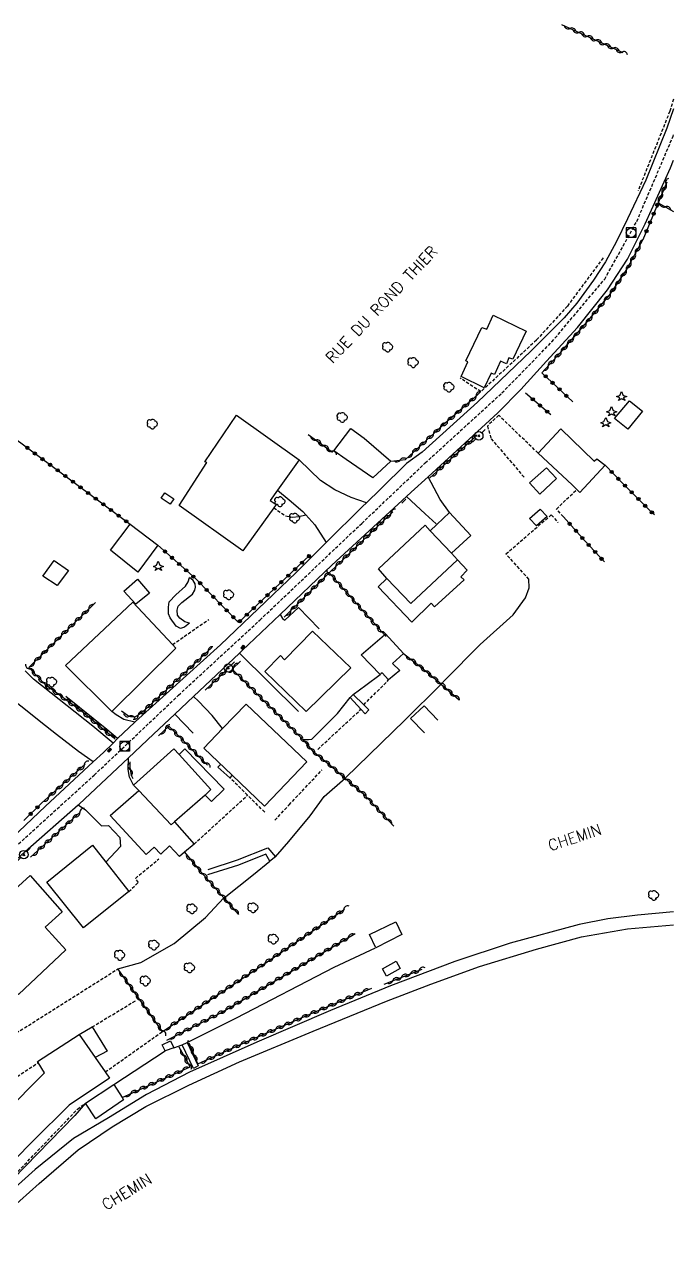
# Model space of a CAD drawing. Header units: millimetres. Extents: x 267000 to 268000, y 124999 to 126000.
# Drawn here: x 267897.3 to 268000, y 125449.9 to 125643 of the extents above; entities that cross this region are included whole.
import ezdxf
from ezdxf.enums import TextEntityAlignment as Align

# ---------------------------------------------------------------- set-up
doc = ezdxf.new("R2010")
doc.units = ezdxf.units.MM
doc.linetypes.add('DASHED', pattern=[0.75, 0.5, -0.25])
doc.layers.get('0').update_dxf_attribs({"linetype": 'CONTINUOUS'})
for name, color, linetype in [('W0001', 6, 'DASHED'), ('W0008', 7, 'CONTINUOUS'), ('W0010', 4, 'CONTINUOUS'), ('W0017', 7, 'CONTINUOUS'), ('W0071', 7, 'CONTINUOUS'), ('W0101', 7, 'CONTINUOUS'), ('W0104', 1, 'CONTINUOUS'), ('W0105', 7, 'CONTINUOUS'), ('W0112', 1, 'DASHED'), ('W0211', 2, 'CONTINUOUS'), ('W0214', 2, 'CONTINUOUS'), ('W0300', 7, 'CONTINUOUS'), ('W0303', 7, 'CONTINUOUS'), ('W0310', 3, 'CONTINUOUS'), ('W0323', 7, 'CONTINUOUS'), ('W0401', 7, 'CONTINUOUS'), ('W0420', 7, 'CONTINUOUS'), ('W0473', 7, 'CONTINUOUS'), ('W0989', 7, 'CONTINUOUS')]:
    doc.layers.add(name, color=color, linetype=linetype)
doc.styles.get("Standard").update_dxf_attribs({"font": 'romans.shx', "width": 0.85})

# ---------------------------------------------------------------- blocks, each defined once
blk = doc.blocks.new('T401')
for p, q in [((-0.3, 0.3), (0, 0.3)), ((-0.3, -0.25), (-0.3, 0.3)), ((-0.3, 0.15), (0, 0.15)), ((-0.3, 0), (0, 0)), ((0, 0.3), (0, -0.25)), ((-0.3, -0.15), (0, -0.15)), ((-0.3, -0.25), (-0.3, -0.3)), ((-0.3, -0.3), (0, -0.3)), ((0, -0.3), (0, -0.25))]:
    blk.add_line(p, q)
blk = doc.blocks.new('T300')
for p, q in [((-0.8, 0.51), (-0.86, 0.34)), ((-0.86, 0.34), (-0.86, 0.17)), ((-0.86, 0.17), (-0.74, 0.06)), ((-0.69, 0.63), (-0.8, 0.51)), ((-0.8, -0.06), (-0.74, 0.06)), ((-0.74, 0.06), (-0.69, 0.11)), ((-0.57, 0.69), (-0.69, 0.63)), ((-0.46, 0.69), (-0.57, 0.69)), ((-0.29, 0.63), (-0.46, 0.69)), ((-0.29, 0.63), (-0.17, 0.74)), ((-0.23, 0.57), (-0.29, 0.63)), ((-0.17, 0.74), (-0.06, 0.8)), ((-0.06, 0.8), (0.06, 0.8)), ((0.06, 0.8), (0.23, 0.74)), ((0.23, 0.74), (0.34, 0.63)), ((0.34, 0.63), (0.4, 0.51)), ((0.46, 0.46), (0.34, 0.46)), ((0.4, 0.51), (0.4, 0.46)), ((0.57, 0.4), (0.46, 0.46)), ((0.57, 0.4), (0.69, 0.29)), ((0.69, 0.29), (0.74, 0.17)), ((0.74, 0.06), (0.69, -0.17)), ((0.74, 0.17), (0.74, 0.06)), ((-0.8, -0.17), (-0.8, -0.06)), ((-0.8, -0.23), (-0.8, -0.17)), ((-0.74, -0.34), (-0.8, -0.23)), ((-0.69, -0.4), (-0.74, -0.34)), ((-0.51, -0.46), (-0.69, -0.4)), ((-0.4, -0.46), (-0.51, -0.46)), ((-0.4, -0.46), (-0.34, -0.46)), ((-0.34, -0.46), (-0.34, -0.4)), ((-0.34, -0.51), (-0.34, -0.46)), ((-0.29, -0.63), (-0.34, -0.51)), ((-0.17, -0.74), (-0.29, -0.63)), ((-0.06, -0.8), (-0.17, -0.74)), ((0.06, -0.8), (-0.06, -0.8)), ((0.17, -0.74), (0.06, -0.8)), ((0.23, -0.69), (0.17, -0.74)), ((0.29, -0.46), (0.23, -0.46)), ((0.29, -0.63), (0.23, -0.69)), ((0.46, -0.4), (0.29, -0.46)), ((0.34, -0.51), (0.29, -0.63)), ((0.34, -0.51), (0.34, -0.46)), ((0.57, -0.34), (0.46, -0.4)), ((0.63, -0.29), (0.57, -0.34)), ((0.69, -0.17), (0.63, -0.29))]:
    blk.add_line(p, q)
blk = doc.blocks.new('T303')
for p, q in [((-0.77, 0), (-0.28, 0.21)), ((-0.28, -0.21), (-0.77, 0)), ((-0.28, 0.21), (0, 0.83)), ((0, 0.83), (0.28, 0.21)), ((0.28, 0.21), (0.83, 0)), ((0.83, 0), (0.28, -0.21)), ((-0.49, -0.63), (-0.28, -0.21)), ((0, -0.35), (-0.49, -0.63)), ((0.56, -0.63), (0, -0.35)), ((0.28, -0.21), (0.56, -0.63))]:
    blk.add_line(p, q)
blk = doc.blocks.new('T420')
for p, q in [((0.75, 0.75), (-0.75, 0.75)), ((-0.75, 0.75), (-0.75, -0.75)), ((0.75, 0.75), (0.75, -0.75)), ((0.75, -0.75), (-0.75, -0.75))]:
    blk.add_line(p, q)
blk.add_ellipse((0, 0), major_axis=(-0.53, 0.53), ratio=1, start_param=3.926991, end_param=10.210176)
blk = doc.blocks.new('T473')
for p, q in [((-0.166667, 0.166667), (0.166667, -0.166667)), ((-0.166667, -0.166667), (0.166667, 0.166667)), ((0.500001, 0.500001), (1.000002, 1.000002)), ((-1.000002, -1.000002), (-0.500001, -0.500001))]:
    blk.add_line(p, q)
blk.add_ellipse((0, 0), major_axis=(0.471405, 0.471405), ratio=1, start_param=5.4977871438, end_param=11.780972451)
blk = doc.blocks.new('t323o')
at = {"color": 0, "linetype": 'Continuous'}
for radius in [0.25, 0.15]:
    blk.add_circle((0, 0), radius, dxfattribs=at)
blk = doc.blocks.new('t310o')
at = {"color": 0, "linetype": 'Continuous'}
for centre, start, end in [((-0.5, 0.38), 216.8699, 323.1304), ((0.5, -0.37), 36.8699, 143.1303)]:
    blk.add_arc(centre, 0.625, start, end, dxfattribs=at)

msp = doc.modelspace()

# ---------------------------------------------------------------- linework, layer by layer
at = {"layer": 'W0001'}
msp.add_lwpolyline([(267820.25, 125467.9), (267832.87, 125458.76), (267842.36, 125452.07), (267850.01, 125461.84), (267862.57, 125478.13), (267873.75, 125491.28), (267884.27, 125501.91), (267895.85, 125512.92), (267908.36, 125524.31), (267921.7, 125536.94), (267934.57, 125548.82), (267950.68, 125564.11), (267960.72, 125573.66), (267972.86, 125584.73), (267980.76, 125592.82), (267989.1, 125602.71), (267994.19, 125611.86), (267999.93, 125625.34), (268000, 125625.53)], dxfattribs=at)
at = {"layer": 'W0008'}
for points in [[(268000, 125629.67), (267998.92, 125626.6), (267995.6, 125618.39), (267992.73, 125612.24), (267990.95, 125608.68), (267989.23, 125605.44), (267987.35, 125602.57), (267984.71, 125598.92), (267982.67, 125596.58), (267977.41, 125591.35), (267968.99, 125583.29), (267960.25, 125575.37), (267957.76, 125573.56), (267953.64, 125569.54), (267951.41, 125567.36), (267950.8, 125566.77), (267945.07, 125561.08), (267940.25, 125556.31), (267928.34, 125544.91), (267914.87, 125532.78), (267914.78, 125532.69), (267912.07, 125530.07), (267911.34, 125529.35), (267909.81, 125527.88), (267908.22, 125526.39), (267900.66, 125519.37), (267890.02, 125509.34)], [(267887.69, 125503.28), (267897.42, 125512.22), (267905.85, 125519.58), (267905.99, 125519.71), (267913.77, 125527.02), (267917.76, 125530.77), (267921.11, 125533.92), (267924.09, 125536.73), (267931.35, 125543.57), (267931.79, 125543.99), (267937.78, 125549.7), (267945.96, 125557.51), (267957.78, 125568.36), (267958.49, 125569.02), (267961.18, 125571.48), (267972.18, 125581.56), (267975.84, 125585.29), (267979.88, 125589.74), (267984.81, 125595.1), (267989.53, 125601.04), (267992.72, 125605.87), (267995.52, 125611.45), (267999.53, 125620.32), (268000, 125621.52)]]:
    msp.add_lwpolyline(points, dxfattribs=at)
at = {"layer": 'W0010'}
msp.add_lwpolyline([(267907, 125472.46), (267905.29, 125470.49), (267895.47, 125460.41), (267889.61, 125454.42)], dxfattribs=at)
at = {"layer": 'W0017'}
for points in [[(267951.41, 125567.36), (267949.01, 125568.18), (267946.43, 125569.39), (267944.15, 125570.9), (267940.77, 125574.14)], [(267964.58, 125565.84), (267963.1, 125567.89), (267961.18, 125571.48)], [(267937.32, 125569.35), (267937.34, 125569.34), (267939.18, 125567.81), (267941.36, 125565.98), (267941.84, 125565.45), (267943.27, 125563.88), (267945.07, 125561.08)], [(267957.78, 125568.36), (267960.71, 125565.63), (267962.45, 125564.03)], [(267937.78, 125549.7), (267938.13, 125549.04), (267938.52, 125548.81), (267940.65, 125550.8), (267943.93, 125547.44)], [(267931.35, 125543.57), (267940.66, 125534.38)], [(267911.34, 125529.35), (267908.15, 125532.02), (267898.77, 125539.47), (267897.47, 125540.77)], [(267908.22, 125526.39), (267905.87, 125528.06), (267902.41, 125530.74), (267899.91, 125532.68), (267897.48, 125534.62), (267895.28, 125536.38)], [(267912.07, 125530.07), (267910.38, 125531.53), (267903.87, 125536.74)], [(267928.67, 125531.66), (267927, 125533.75), (267924.85, 125536.01), (267924.09, 125536.73)], [(267914.78, 125532.69), (267913.07, 125533.1), (267911.86, 125533.84), (267911.14, 125534.38)], [(267921.11, 125533.92), (267924, 125530.96)], [(267914.59, 125522.74), (267913.95, 125523.97), (267913.74, 125525.21), (267913.77, 125527.02)], [(267905.85, 125519.58), (267907.01, 125518.84), (267909.52, 125516.31), (267910.64, 125516.32), (267912.44, 125514.46), (267912.51, 125513.02), (267910.19, 125510.53)]]:
    msp.add_lwpolyline(points, dxfattribs=at)
at = {"layer": 'W0071'}
for points in [[(268000, 125502.68), (267994.27, 125502.17), (267989.61, 125501.56), (267985.05, 125500.68), (267974.16, 125497.72), (267965.41, 125494.82), (267955.23, 125491), (267945.74, 125487.09), (267934.07, 125482.08), (267923.42, 125477.32), (267916.65, 125473.79), (267910.6, 125470.13), (267905.08, 125466.85), (267899.01, 125461.94), (267891.57, 125455.29), (267884.68, 125448.6)], [(267885.42, 125446.32), (267891.95, 125452.86), (267899.65, 125459.74), (267905.83, 125465.07), (267911.23, 125468.71), (267916.55, 125471.9), (267923.35, 125475.29), (267931.37, 125478.99), (267943, 125483.8), (267954.57, 125488.55), (267961.62, 125491.25), (267969.32, 125494.07), (267978.3, 125496.8), (267985.44, 125498.74), (267992.72, 125500), (268000, 125500.64)]]:
    msp.add_lwpolyline(points, dxfattribs=at)
at = {"layer": 'W0101'}
for points in [[(267931.88, 125559.75), (267921.8, 125566.94), (267926.17, 125573.71), (267925.86, 125573.86), (267930.86, 125581.2), (267940.77, 125574.14), (267937.34, 125569.34), (267936.18, 125567.72), (267937.13, 125567.08), (267936.76, 125566.57)], [(267926.17, 125573.71), (267926.17, 125573.71)], [(267958.46, 125551.45), (267954.67, 125555.4), (267953.35, 125556.9), (267960.7, 125563.82), (267961.52, 125562.94), (267964.9, 125559.38), (267965.81, 125558.36)], [(267911.14, 125534.38), (267903.83, 125541.61), (267914.48, 125551.67), (267920.77, 125544.95), (267921.3, 125544.39)], [(267941.88, 125534.34), (267935.34, 125540.67), (267937.81, 125543.21), (267938.48, 125542.55), (267942.91, 125547.05), (267948.93, 125541.29)], [(267935.32, 125519.42), (267930.19, 125524.32), (267925.72, 125528.59), (267928.67, 125531.66), (267932.38, 125535.51), (267941.98, 125526.42)], [(267920.54, 125516.43), (267915.44, 125521.85), (267914.59, 125522.74), (267920.97, 125528.47), (267921.79, 125527.57), (267926.82, 125522.05), (267925.9, 125521.15), (267921.09, 125516.93)], [(267906.69, 125500.16), (267900.88, 125507.39), (267908.08, 125513.23), (267910.19, 125510.53), (267913.82, 125505.9)], [(267896.4, 125489.63), (267887.81, 125498.93), (267898.22, 125508.42), (267903.32, 125502.7), (267900.6, 125500.26), (267903.88, 125496.67)], [(267900.48, 125477.24), (267900.48, 125477.24)], [(267904.39, 125472.13), (267904.39, 125472.13)]]:
    msp.add_lwpolyline(points, close=True, dxfattribs=at)
for points in [[(267900.48, 125477.24), (267899.52, 125478.86), (267899.41, 125479.03), (267905.98, 125483.32), (267908.53, 125479.64), (267910.12, 125477.37), (267910.79, 125476.39), (267904.39, 125472.13)], [(267904.39, 125472.13), (267898.64, 125466.45), (267892.97, 125460.69), (267887.55, 125466.09), (267893.34, 125471.51), (267894.08, 125470.74), (267900.48, 125477.24)]]:
    msp.add_lwpolyline(points, dxfattribs=at)
at = {"layer": 'W0104'}
for points in [[(267970.47, 125594.79), (267971.45, 125597.05), (267976.68, 125594.49), (267974.55, 125590.07), (267973.96, 125590.27), (267973.56, 125589.33), (267972.64, 125589.73)], [(267967.47, 125589.63), (267967.15, 125589.8), (267969.68, 125595.1), (267970.47, 125594.79)], [(267970.47, 125594.79), (267970.47, 125594.79)], [(267971.14, 125587.88), (267970.06, 125585.52), (267966.4, 125587.31), (267967.47, 125589.63)], [(267967.47, 125589.63), (267967.47, 125589.63)], [(267972.64, 125589.73), (267971.66, 125587.64), (267971.14, 125587.88)], [(267972.64, 125589.73), (267972.64, 125589.73)], [(267971.14, 125587.88), (267971.14, 125587.88)], [(267948.24, 125574.2), (267946.29, 125575.57), (267948.96, 125579.09), (267951.05, 125577.59)], [(267951.05, 125577.59), (267955.28, 125573.95), (267952.45, 125571.32), (267948.24, 125574.2)], [(267951.05, 125577.59), (267951.05, 125577.59)], [(267948.24, 125574.2), (267948.24, 125574.2)], [(267961.52, 125562.94), (267962.53, 125563.92), (267964.58, 125565.84), (267967.95, 125562.21), (267964.9, 125559.38)], [(267965.81, 125558.36), (267967.36, 125556.7), (267966.36, 125555.67)], [(267961.67, 125551.49), (267958.58, 125548.5), (267953.27, 125554.09), (267954.67, 125555.4)], [(267966.36, 125555.67), (267966.87, 125555.2), (267962.19, 125550.93), (267961.67, 125551.49)], [(267966.36, 125555.67), (267966.36, 125555.67)], [(267961.67, 125551.49), (267961.67, 125551.49)], [(267960.59, 125530.98), (267958.39, 125533.28), (267960.55, 125535.27), (267962.71, 125532.99)], [(267921.79, 125527.57), (267922.72, 125528.47), (267928.93, 125522.08), (267926.93, 125520.12), (267925.9, 125521.15)], [(267921.09, 125516.93), (267924.15, 125513.4), (267922.62, 125512.1), (267921.85, 125511.45), (267920.28, 125513.11), (267918.88, 125511.79), (267917.85, 125512.92), (267916.59, 125511.76), (267910.9, 125517.94), (267915.44, 125521.85)], [(267905.98, 125483.32), (267908.03, 125484.48), (267910.42, 125480.67), (267908.53, 125479.64)]]:
    msp.add_lwpolyline(points, dxfattribs=at)
for points in [[(267992.74, 125579.02), (267990.64, 125580.69), (267993.04, 125583.5), (267995.08, 125581.86)], [(267985.17, 125569.01), (267984.7, 125569.48), (267983.98, 125570.21), (267978.56, 125575.21), (267982.19, 125579.04), (267987.44, 125573.95), (267987.87, 125574.33), (267989.17, 125573.29)], [(267978.85, 125568.74), (267977.22, 125570.54), (267979.91, 125572.88), (267981.48, 125571.19), (267978.85, 125568.74)], [(267978.32, 125563.73), (267977.19, 125564.89), (267978.89, 125566.37), (267980.01, 125565.2), (267978.32, 125563.73)], [(267915.28, 125556.38), (267910.95, 125559.86), (267914.06, 125563.96), (267918.42, 125560.65)], [(267902.52, 125554.3), (267900.22, 125555.75), (267902.02, 125558.21), (267904.29, 125556.63)], [(267914.96, 125551.35), (267913.07, 125553.41), (267915.22, 125555.27), (267917.12, 125553.08)], [(267954.93, 125539.36), (267953.9, 125540.46), (267953.77, 125540.35), (267953.6, 125540.2), (267953.59, 125540.21), (267950.61, 125543.33), (267954.27, 125546.47), (267954.46, 125546.63), (267957.29, 125543.51), (267955.56, 125541.97), (267956.69, 125540.87)], [(267952.9, 125497.01), (267951.88, 125499.08), (267956.05, 125501.1), (267957.01, 125499.08)], [(267954.57, 125492.5), (267953.96, 125493.69), (267956.14, 125494.88), (267956.75, 125493.72)], [(267908.61, 125469.94), (267907, 125472.46), (267911.47, 125475.37), (267912.78, 125473.35), (267913.02, 125472.98)]]:
    msp.add_lwpolyline(points, close=True, dxfattribs=at)
at = {"layer": 'W0105'}
for points in [[(267920.4, 125567.15), (267918.98, 125568.09), (267919.55, 125568.93), (267920.94, 125567.99)], [(267951.24, 125533.99), (267950.56, 125534.71), (267948.83, 125536.58), (267949.32, 125537.06), (267950.99, 125535.41), (267951.8, 125534.6)], [(267919.58, 125480.73), (267919.1, 125481.65), (267920.42, 125482.29), (267920.96, 125481.2)], [(267924.09, 125477.91), (267922.26, 125481.67), (267923.08, 125482.05), (267924.82, 125478.32)]]:
    msp.add_lwpolyline(points, close=True, dxfattribs=at)
for points in [[(267930.19, 125524.32), (267929.83, 125523.87), (267927.92, 125525.57), (267928.39, 125526.02)], [(267926.38, 125509.38), (267931.02, 125510.91), (267935.83, 125512.79), (267937.02, 125511.4), (267936.13, 125510.69), (267935.49, 125511.78), (267931.21, 125510.08), (267926.27, 125508.53)]]:
    msp.add_lwpolyline(points, dxfattribs=at)
at = {"layer": 'W0112'}
for points in [[(268000, 125631.16), (267999.4, 125629.26), (267994.38, 125616.66)], [(267988.85, 125606.07), (267983.2, 125598.47), (267978.3, 125593.07), (267969.52, 125584.93), (267966.25, 125587.07)], [(267978.56, 125575.21), (267972.34, 125581.2), (267970.55, 125579.49), (267971.14, 125577.49), (267976.47, 125571.28)], [(267982.57, 125565.16), (267981.47, 125566.36), (267984.7, 125569.48)], [(267936.75, 125566.58), (267936.76, 125566.57), (267938.6, 125565.31)], [(267977.12, 125555.28), (267973.49, 125559.27), (267980.66, 125565.47), (267981.69, 125564.27)], [(267920.77, 125544.95), (267926.48, 125548.92)], [(267950.99, 125535.41), (267954.93, 125539.36)], [(267943.72, 125528.38), (267950.56, 125534.71)], [(267935.33, 125518.47), (267932.62, 125521.13), (267929.83, 125523.87)], [(267936.95, 125517.16), (267939.19, 125519.61), (267944.42, 125525.15)], [(267924.15, 125513.4), (267932.62, 125521.13)], [(267913.82, 125505.9), (267915.38, 125507.35), (267914.9, 125507.98), (267918.61, 125511.09)], [(267894.97, 125482.87), (267895.41, 125483.14), (267912.11, 125493.65)], [(267908.03, 125484.48), (267914.89, 125488.63)], [(267910.12, 125477.37), (267919.19, 125483.79)], [(267889.54, 125459.22), (267882.82, 125464.47), (267893.07, 125474.58), (267899.52, 125478.86), (267899.52, 125478.86)], [(267888.01, 125452.96), (267905.73, 125471.49), (267907, 125472.46)]]:
    msp.add_lwpolyline(points, dxfattribs=at)
at = {"layer": 'W0211'}
for points in [[(267938.6, 125565.31), (267939.73, 125565.08), (267940.72, 125565.17), (267941.84, 125565.45)], [(267923.45, 125548.33), (267922.72, 125548.54), (267921.91, 125549.14), (267921.52, 125549.57), (267921.46, 125550.36), (267921.67, 125551.02), (267922.2, 125551.57), (267923.9, 125552.9), (267924.3, 125553.52), (267924.37, 125554.04), (267924.34, 125554.57), (267924.02, 125555.1), (267923.43, 125555.54)], [(267937.02, 125511.4), (267939.16, 125513.82), (267942.5, 125517.88), (267944.74, 125520.92), (267948.08, 125523.81), (267948.13, 125523.85), (267957.51, 125532.99), (267963.25, 125538.71), (267963.83, 125539.3), (267969.42, 125544.93), (267974.61, 125549.66), (267976.58, 125552.34), (267977.17, 125553.91), (267977.12, 125555.28)], [(267912.11, 125493.65), (267915.73, 125494.66), (267921.02, 125497.68), (267925.96, 125501.79), (267928.88, 125504.9), (267928.9, 125504.92), (267933.57, 125508.6), (267936.13, 125510.69)]]:
    msp.add_lwpolyline(points, dxfattribs=at)
at = {"layer": 'W0214'}
for points in [[(267923.45, 125548.33), (267922.65, 125547.69), (267921.99, 125547.5), (267921.34, 125547.83), (267920.36, 125549.19), (267920.14, 125549.79), (267920.12, 125550.87), (267920.2, 125551.7), (267921.26, 125552.8), (267922.83, 125554.16), (267923.23, 125554.85), (267923.43, 125555.54)], [(267949.32, 125537.06), (267951.34, 125538.5), (267953.59, 125540.21), (267953.77, 125540.35)], [(267941.36, 125529.96), (267942.28, 125529.91), (267942.77, 125530), (267946.86, 125534.06), (267948.83, 125536.58)], [(267923.08, 125482.05), (267930.87, 125485.91), (267946.32, 125493.94), (267952.88, 125496.99)], [(267920.96, 125481.2), (267922.26, 125481.67)], [(267911.47, 125475.37), (267919.58, 125480.73)]]:
    msp.add_lwpolyline(points, dxfattribs=at)
at = {"layer": 'W0310'}
for points in [[(267982.27, 125642.97), (267991.98, 125638.55)], [(267998.94, 125618.04), (267997.54, 125614.79), (268000, 125613.43)], [(267979.16, 125587.93), (267982.16, 125591.15), (267984.29, 125593.59), (267986.3, 125595.9), (267989.87, 125600.19), (267992.52, 125604.1), (267995.16, 125608.91)], [(267969.52, 125584.93), (267968.12, 125583.63), (267963.47, 125579.57), (267957.58, 125574.22)], [(267942.22, 125578.15), (267946.07, 125575.37)], [(267968.89, 125578.02), (267961.44, 125571.3)], [(267955.28, 125573.95), (267957.58, 125574.22)], [(267957.66, 125567.92), (267957.02, 125567.28)], [(267945.53, 125556.31), (267955.57, 125565.93)], [(267954.27, 125546.47), (267945.53, 125556.31), (267938.41, 125549.26)], [(267911.45, 125530.13), (267906.34, 125534.43), (267900.7, 125538.51), (267898.04, 125541.31), (267902.96, 125546.18), (267908.59, 125551.61)], [(267926.98, 125544.47), (267916.14, 125534.41), (267915.11, 125533.6), (267914.68, 125533.44), (267914.16, 125533.51), (267913.63, 125533.75), (267912.69, 125534.42)], [(267957.29, 125543.51), (267960.19, 125541.24), (267963.23, 125538.73), (267963.25, 125538.71), (267966.08, 125536.19)], [(267931.48, 125542.3), (267930.19, 125541.08), (267941.36, 125529.96), (267942.9, 125528.13), (267946.03, 125525.56), (267948.08, 125523.81), (267950.94, 125521.36), (267955.73, 125516.24)], [(267925.91, 125537.74), (267929.33, 125540.93)], [(267918.55, 125530.5), (267920.15, 125532.05), (267926.3, 125525.89)], [(267906.96, 125526.02), (267900.04, 125519.85)], [(267914, 125526.39), (267913.99, 125525.5), (267914.23, 125524.32), (267914.48, 125523.76)], [(267906.15, 125518.43), (267898.3, 125511.33)], [(267922.62, 125512.1), (267924.87, 125509.45), (267928.88, 125504.9), (267931.2, 125502.27)], [(267919.19, 125483.79), (267934.38, 125493.9), (267945.62, 125501.52), (267947.97, 125503.11)], [(267919.83, 125482.4), (267928.4, 125486.74), (267941.72, 125494.57), (267949.64, 125499.27)], [(267919.19, 125483.79), (267912.11, 125493.65)], [(267954.2, 125491.27), (267960.21, 125493.63)], [(267924.74, 125478.64), (267932.08, 125481.97), (267942.96, 125486.71), (267952.25, 125490.6)], [(267923.52, 125478.16), (267921.81, 125481.31)], [(267924.74, 125478.64), (267923.39, 125481.94)], [(267912.78, 125473.35), (267923.52, 125478.16)]]:
    msp.add_lwpolyline(points, dxfattribs=at)
at = {"layer": 'W0323'}
for points in [[(267997.54, 125614.79), (267995.16, 125608.91)], [(267984.06, 125583.3), (267979.16, 125587.93), (267979.63, 125588.41)], [(267980.59, 125581.26), (267976.59, 125584.7)], [(267889.35, 125582.32), (267914.06, 125563.96)], [(267989.17, 125573.29), (267991.87, 125570.53), (267996.31, 125566.07), (267996.97, 125565.53)], [(267982.57, 125565.16), (267985.94, 125561.37), (267989.06, 125558.01)], [(267918.42, 125560.65), (267924.36, 125555.41), (267931.18, 125548.43), (267942.49, 125559.08)], [(267900.04, 125519.85), (267897.24, 125517.13)]]:
    msp.add_lwpolyline(points, dxfattribs=at)

# ---------------------------------------------------------------- block references
at = {"layer": 'W0300', "rotation": 359.9999899820874}
for p in [(267954.8, 125591.96), (267958.84, 125589.52), (267964.49, 125585.63), (267947.62, 125580.83), (267917.58, 125579.79), (267937.76, 125567.53), (267940.09, 125564.94), (267929.65, 125552.8), (267901.66, 125539.01), (267996.88, 125505.28), (267923.85, 125503.15), (267933.51, 125503.32), (267936.73, 125498.35), (267912.44, 125495.81), (267917.83, 125497.42), (267923.47, 125493.83), (267916.49, 125491.75)]:
    msp.add_blockref('T300', p, dxfattribs=at)
at = {"layer": 'W0303', "rotation": 359.9999899820874}
for p in [(267991.76, 125584.14), (267990.18, 125581.74), (267989.27, 125580.02), (267918.49, 125557.31)]:
    msp.add_blockref('T303', p, dxfattribs=at)
at = {"layer": 'W0310'}
for p, rotation in [((267983.63, 125642.35), 335.497407000229), ((267985, 125641.73), 335.497407000229), ((267986.36, 125641.11), 335.497407000229), ((267987.73, 125640.48), 335.497407000229), ((267989.09, 125639.86), 335.497407000229), ((267990.46, 125639.24), 335.497407000229), ((267991.82, 125638.62), 335.497407000229), ((267998.81, 125617.73), 246.7546165963), ((267998.21, 125616.35), 246.7546165963), ((267997.62, 125614.97), 246.7546165963), ((267998.69, 125614.16), 331.0194818686006), ((267994.68, 125608.04), 61.27263419210118), ((267993.96, 125606.73), 61.27263419210118), ((267992.52, 125604.1), 55.90332409109051), ((267993.24, 125605.41), 61.27263419210118), ((267991.68, 125602.85), 55.90332409109051), ((267989.99, 125600.37), 55.90332409109051), ((267990.84, 125601.61), 55.90332409109051), ((267988.09, 125598.05), 50.23645289642742), ((267989.05, 125599.2), 50.23645289642742), ((267987.13, 125596.9), 50.23645289642742), ((267985.18, 125594.62), 48.90920071439129), ((267986.17, 125595.75), 48.90920071439129), ((267983.21, 125592.36), 48.89907345604252), ((267984.2, 125593.49), 48.89907345604252), ((267982.23, 125591.22), 48.89907345604252), ((267980.19, 125589.03), 47.07069535773683), ((267981.21, 125590.12), 47.07069535773683), ((267967.65, 125583.22), 221.0584267658461), ((267968.76, 125584.22), 222.896203053101), ((267965.39, 125581.25), 221.0584267658461), ((267966.52, 125582.23), 221.0584267658461), ((267963.13, 125579.27), 222.3003303185019), ((267964.26, 125580.26), 221.0584267658461), ((267943.43, 125577.27), 324.1509351680471), ((267960.91, 125577.25), 222.3003303185019), ((267962.02, 125578.26), 222.3003303185019), ((267968.12, 125577.33), 222.0772607219582), ((267944.65, 125576.39), 324.1509351680471), ((267945.87, 125575.51), 324.1509351680471), ((267958.69, 125575.23), 222.3003303185019), ((267959.8, 125576.24), 222.3003303185019), ((267965.9, 125575.32), 222.0772607219582), ((267967.01, 125576.32), 222.0772607219582), ((267956.77, 125574.13), 6.631944252424794), ((267963.67, 125573.31), 222.0772607219582), ((267964.78, 125574.31), 222.0772607219582), ((267962.56, 125572.3), 222.0772607219582), ((267955.28, 125565.64), 43.76774076726387), ((267953.11, 125563.57), 43.76774076726387), ((267954.19, 125564.61), 43.76774076726387), ((267950.94, 125561.49), 43.76774076726387), ((267952.03, 125562.53), 43.76774076726387), ((267948.78, 125559.42), 43.76774076726387), ((267949.86, 125560.46), 43.76774076726387), ((267947.69, 125558.38), 43.76774076726387), ((267944.8, 125555.59), 224.7170002857904), ((267945.85, 125555.95), 131.6291994595373), ((267946.61, 125557.34), 43.76774076726387), ((267943.74, 125554.53), 224.7170002857904), ((267946.84, 125554.83), 131.6291994595373), ((267947.84, 125553.71), 131.6291994595373), ((267941.6, 125552.42), 224.7170002857904), ((267942.67, 125553.48), 224.7170002857904), ((267948.83, 125552.58), 131.6291994595373), ((267907.51, 125550.57), 43.96289786560425), ((267939.47, 125550.31), 224.7170002857904), ((267940.54, 125551.37), 224.7170002857904), ((267949.83, 125551.46), 131.6291994595373), ((267950.83, 125550.34), 131.6291994595373), ((267905.35, 125548.48), 43.96289786560425), ((267906.43, 125549.52), 43.96289786560425), ((267951.82, 125549.22), 131.6291994595373), ((267952.82, 125548.1), 131.6291994595373), ((267903.19, 125546.4), 43.96289786560425), ((267904.27, 125547.44), 43.96289786560425), ((267953.82, 125546.98), 131.6291994595373), ((267901.05, 125544.29), 44.67841261561742), ((267902.12, 125545.35), 44.67841261561742), ((267898.92, 125542.18), 44.67841261561742), ((267899.99, 125543.24), 44.67841261561742), ((267925.28, 125542.89), 222.858024474099), ((267926.38, 125543.91), 222.858024474099), ((267958.47, 125542.59), 321.9752771851645), ((267898.21, 125541.12), 133.5936071036542), ((267923.08, 125540.85), 222.858024474099), ((267924.18, 125541.87), 222.858024474099), ((267929.2, 125540.81), 42.91995376965991), ((267930.39, 125541.27), 223.317988246362), ((267931.05, 125540.22), 315.1465099059786), ((267959.65, 125541.66), 321.9752771851645), ((267960.82, 125540.72), 320.4647339796293), ((267899.25, 125540.04), 133.5936071036542), ((267900.28, 125538.95), 133.5936071036542), ((267920.88, 125538.81), 222.858024474099), ((267921.98, 125539.83), 222.858024474099), ((267927.01, 125538.77), 42.91995376965991), ((267928.11, 125539.79), 42.91995376965991), ((267932.11, 125539.16), 315.1465099059786), ((267961.97, 125539.77), 320.4647339796293), ((267963.13, 125538.81), 320.4647339796293), ((267901.43, 125537.99), 144.1111944155028), ((267902.64, 125537.11), 144.1111944155028), ((267918.68, 125536.77), 222.858024474099), ((267919.78, 125537.79), 222.858024474099), ((267933.18, 125538.1), 315.1465099059786), ((267934.24, 125537.04), 315.1465099059786), ((267964.25, 125537.82), 318.2167550913313), ((267965.37, 125536.82), 318.2167550913313), ((267903.86, 125536.23), 144.1111944155028), ((267905.07, 125535.35), 144.1111944155028), ((267906.29, 125534.47), 144.1111944155028), ((267916.48, 125534.73), 222.858024474099), ((267917.58, 125535.75), 222.858024474099), ((267935.3, 125535.99), 315.1465099059786), ((267936.37, 125534.93), 315.1465099059786), ((267907.44, 125533.51), 139.8859769479337), ((267908.58, 125532.54), 139.8859769479337), ((267913.94, 125533.61), 155.6221112400072), ((267915.33, 125533.77), 218.1744362168569), ((267937.43, 125533.87), 315.1465099059786), ((267938.49, 125532.81), 315.1465099059786), ((267909.73, 125531.58), 139.8859769479337), ((267910.88, 125530.61), 139.8859769479337), ((267919.63, 125531.54), 44.05184323326034), ((267920.7, 125531.5), 314.9627586797222), ((267921.76, 125530.43), 314.9627586797222), ((267939.56, 125531.75), 315.1465099059786), ((267940.62, 125530.7), 315.1465099059786), ((267922.82, 125529.37), 314.9627586797222), ((267941.65, 125529.61), 310.1771975788214), ((267942.62, 125528.47), 310.1771975788214), ((267923.88, 125528.31), 314.9627586797222), ((267924.94, 125527.25), 314.9627586797222), ((267943.73, 125527.46), 320.5962185450942), ((267905.64, 125524.85), 221.7095529116615), ((267906.76, 125525.84), 221.7095529116615), ((267914.05, 125525.19), 281.6172203987795), ((267926, 125526.19), 314.9627586797222), ((267944.88, 125526.51), 320.5962185450942), ((267946.04, 125525.55), 319.3894908520958), ((267903.4, 125522.85), 221.7095529116615), ((267904.52, 125523.85), 221.7095529116615), ((267947.18, 125524.58), 319.3894908520958), ((267948.32, 125523.6), 319.3954035756153), ((267901.16, 125520.85), 221.7095529116615), ((267902.28, 125521.85), 221.7095529116615), ((267949.46, 125522.62), 319.3954035756153), ((267950.6, 125521.65), 319.3954035756153), ((267951.66, 125520.59), 313.1047053512622), ((267952.68, 125519.49), 313.1047053512622), ((267904.98, 125517.37), 222.1731586954478), ((267906.09, 125518.38), 222.1731586954478), ((267953.71, 125518.4), 313.1047053512622), ((267954.73, 125517.3), 313.1047053512622), ((267902.75, 125515.36), 222.1731586954478), ((267903.86, 125516.36), 222.1731586954478), ((267900.53, 125513.34), 222.1731586954478), ((267901.64, 125514.35), 222.1731586954478), ((267899.42, 125512.33), 222.1731586954478), ((267923.59, 125510.96), 310.2440936644148), ((267924.56, 125509.82), 310.2440936644148), ((267925.55, 125508.68), 311.4153275700926), ((267926.54, 125507.56), 311.4153275700926), ((267927.53, 125506.43), 311.4153275700926), ((267928.52, 125505.31), 311.4153275700926), ((267929.52, 125504.18), 311.4150148117915), ((267930.51, 125503.06), 311.4150148117915), ((267946.59, 125502.18), 34.10475978418435), ((267947.84, 125503.02), 34.10475978418435), ((267942.87, 125499.65), 34.10884098057801), ((267944.11, 125500.5), 34.10884098057801), ((267945.35, 125501.34), 34.10884098057801), ((267940.39, 125497.97), 34.10884098057801), ((267941.63, 125498.81), 34.10884098057801), ((267947.26, 125497.86), 30.72797276209865), ((267948.55, 125498.63), 30.72797276209865), ((267937.9, 125496.29), 34.10884098057801), ((267939.14, 125497.13), 34.10884098057801), ((267944.68, 125496.33), 30.72797276209865), ((267945.97, 125497.1), 30.72797276209865), ((267935.42, 125494.61), 34.10884098057801), ((267936.66, 125495.45), 34.10884098057801), ((267940.81, 125494.04), 30.45294467012544), ((267942.1, 125494.8), 30.72797276209865), ((267943.39, 125495.56), 30.72797276209865), ((267912.98, 125492.43), 125.7017794369326), ((267931.68, 125492.11), 33.6482546983331), ((267932.93, 125492.94), 33.6482546983331), ((267934.17, 125493.77), 33.6482546983331), ((267938.23, 125492.52), 30.45294467012544), ((267939.52, 125493.28), 30.45294467012544), ((267956.99, 125492.37), 21.42268158404511), ((267958.39, 125492.91), 21.42268158404511), ((267959.78, 125493.46), 21.42268158404511), ((267913.86, 125491.21), 125.7017794369326), ((267914.73, 125489.99), 125.7017794369326), ((267929.18, 125490.44), 33.6482546983331), ((267930.43, 125491.27), 33.6482546983331), ((267934.35, 125490.23), 30.45294467012544), ((267935.64, 125490.99), 30.45294467012544), ((267936.93, 125491.76), 30.45294467012544), ((267955.59, 125491.82), 21.42268158404511), ((267915.61, 125488.78), 125.7017794369326), ((267926.68, 125488.78), 33.6482546983331), ((267927.93, 125489.61), 33.6482546983331), ((267931.76, 125488.71), 30.45294467012544), ((267933.05, 125489.47), 30.45294467012544), ((267946.72, 125488.28), 22.76468132138737), ((267948.1, 125488.86), 22.76468132138737), ((267949.48, 125489.44), 22.76468132138737), ((267950.87, 125490.02), 22.76468132138737), ((267916.48, 125487.56), 125.7017794369326), ((267917.36, 125486.34), 125.7017794369326), ((267922.94, 125486.29), 33.6482546983331), ((267924.18, 125487.12), 33.6482546983331), ((267925.43, 125487.95), 33.6482546983331), ((267927.86, 125486.47), 26.82915892014729), ((267929.17, 125487.19), 30.45294467012544), ((267930.47, 125487.95), 30.45294467012544), ((267942.57, 125486.54), 23.51820769775362), ((267943.95, 125487.12), 22.76468132138737), ((267945.33, 125487.7), 22.76468132138737), ((267918.24, 125485.12), 125.7017794369326), ((267920.44, 125484.63), 33.6482546983331), ((267921.69, 125485.46), 33.6482546983331), ((267923.85, 125484.44), 26.82915892014729), ((267925.19, 125485.11), 26.82915892014729), ((267926.52, 125485.79), 26.82915892014729), ((267938.44, 125484.74), 23.51820769775362), ((267939.82, 125485.34), 23.51820769775362), ((267941.19, 125485.94), 23.51820769775362), ((267919.11, 125483.9), 125.7017794369326), ((267921.17, 125483.08), 26.82915892014729), ((267922.51, 125483.76), 26.82915892014729), ((267934.32, 125482.94), 23.51820769775362), ((267935.69, 125483.54), 23.51820769775362), ((267937.07, 125484.14), 23.51820769775362), ((267923.6, 125481.42), 112.3119258228625), ((267928.84, 125480.5), 24.41278092918785), ((267930.2, 125481.12), 24.41278092918785), ((267931.57, 125481.74), 24.41278092918785), ((267932.94, 125482.35), 23.51820769775362), ((267922.53, 125479.99), 118.4558345325274), ((267923.24, 125478.67), 118.4558345325274), ((267924.17, 125480.03), 112.3119258228625), ((267926.11, 125479.26), 24.41278092918785), ((267927.47, 125479.88), 24.41278092918785), ((267920.99, 125477.03), 24.15136460883303), ((267922.36, 125477.64), 24.15136460883303), ((267916.89, 125475.19), 24.15136460883303), ((267918.26, 125475.8), 24.15136460883303), ((267919.62, 125476.42), 24.15136460883303), ((267914.15, 125473.96), 24.15136460883303), ((267915.52, 125474.58), 24.15136460883303)]:
    msp.add_blockref('t310o', p, dxfattribs=dict(at, rotation=rotation))
at = {"layer": 'W0323'}
for p, rotation in [((267997.41, 125614.47), 247.9054386289772), ((267996.85, 125613.08), 247.9054386289772), ((267995.72, 125610.3), 247.9054386289772), ((267996.28, 125611.69), 247.9054386289772), ((267979.77, 125587.36), 136.6049922875666), ((267980.86, 125586.33), 136.6049922875666), ((267981.95, 125585.3), 136.6049922875666), ((267977.73, 125583.72), 139.3350983726814), ((267983.04, 125584.27), 136.6049922875666), ((267978.87, 125582.74), 139.3350983726814), ((267980, 125581.77), 139.3350983726814), ((267897.78, 125576.06), 323.4022318073635), ((267898.98, 125575.16), 323.4022318073635), ((267900.18, 125574.27), 323.4022318073635), ((267901.39, 125573.37), 323.4022318073635), ((267902.59, 125572.48), 323.4022318073635), ((267903.8, 125571.59), 323.4022318073635), ((267990.22, 125572.22), 314.3918319167077), ((267905, 125570.69), 323.4022318073635), ((267906.21, 125569.8), 323.4022318073635), ((267991.27, 125571.15), 314.3918319167077), ((267992.32, 125570.08), 314.8970196041822), ((267907.41, 125568.9), 323.4022318073635), ((267908.61, 125568.01), 323.4022318073635), ((267993.38, 125569.02), 314.8970196041822), ((267994.44, 125567.96), 314.8970196041822), ((267909.82, 125567.11), 323.4022318073635), ((267911.02, 125566.22), 323.4022318073635), ((267995.5, 125566.89), 314.8970196041822), ((267996.57, 125565.85), 320.0166516444506), ((267912.23, 125565.33), 323.4022318073635), ((267913.43, 125564.43), 323.4022318073635), ((267983.56, 125564.04), 311.7076411989437), ((267984.56, 125562.92), 311.7076411989437), ((267985.56, 125561.8), 311.7076411989437), ((267986.57, 125560.69), 312.8354097744444), ((267919.55, 125559.66), 318.5744190036187), ((267920.67, 125558.67), 318.5744190036187), ((267942.33, 125558.93), 43.28578806346266), ((267987.59, 125559.59), 312.8354097744444), ((267988.61, 125558.49), 312.8354097744444), ((267921.8, 125557.67), 318.5744190036187), ((267922.92, 125556.68), 318.5744190036187), ((267940.15, 125556.87), 43.28578806346266), ((267941.24, 125557.9), 43.28578806346266), ((267924.05, 125555.69), 318.5744190036187), ((267925.12, 125554.64), 314.3237179847669), ((267937.97, 125554.82), 43.28578806346266), ((267939.06, 125555.85), 43.28578806346266), ((267926.16, 125553.57), 314.3237179847669), ((267927.21, 125552.49), 314.3237179847669), ((267935.78, 125552.76), 43.28578806346266), ((267936.87, 125553.79), 43.28578806346266), ((267928.26, 125551.42), 314.3237179847669), ((267929.31, 125550.35), 314.3237179847669), ((267933.6, 125550.7), 43.28578806346266), ((267934.69, 125551.73), 43.28578806346266), ((267930.36, 125549.27), 314.3237179847669), ((267931.41, 125548.65), 43.28578806346266), ((267932.51, 125549.67), 43.28578806346266), ((267898.32, 125518.17), 224.3052255080156), ((267899.39, 125519.22), 224.3052255080156)]:
    msp.add_blockref('t323o', p, dxfattribs=dict(at, rotation=rotation))
at = {"layer": 'W0401'}
for p, rotation in [((267931.99, 125544.41), 313.6479423109894), ((267910.68, 125528.36), 134.1027356932021)]:
    msp.add_blockref('T401', p, dxfattribs=dict(at, rotation=rotation))
at = {"layer": 'W0420', "rotation": 359.9999899820874}
for p in [(267993.27, 125610.06), (267913.18, 125528.85)]:
    msp.add_blockref('T420', p, dxfattribs=at)
at = {"layer": 'W0473', "rotation": 359.9999899820874}
for p in [(267969.19, 125577.94), (267929.57, 125541.24), (267897.23, 125511.73)]:
    msp.add_blockref('T473', p, dxfattribs=at)

# ---------------------------------------------------------------- texts
at = {"layer": 'W0989'}
for s, rotation, p in [('RUE DU ROND THIER', 46.5907, (267953.8, 125598.73)), ('CHEMIN', 18.1894, (267984.36, 125514.46)), ('CHEMIN', 31.4728, (267913.5, 125458.43))]:
    msp.add_text(s, height=1.75, rotation=rotation, dxfattribs=at).set_placement(p, align=Align.MIDDLE_CENTER)

doc.saveas('drawing.dxf')
